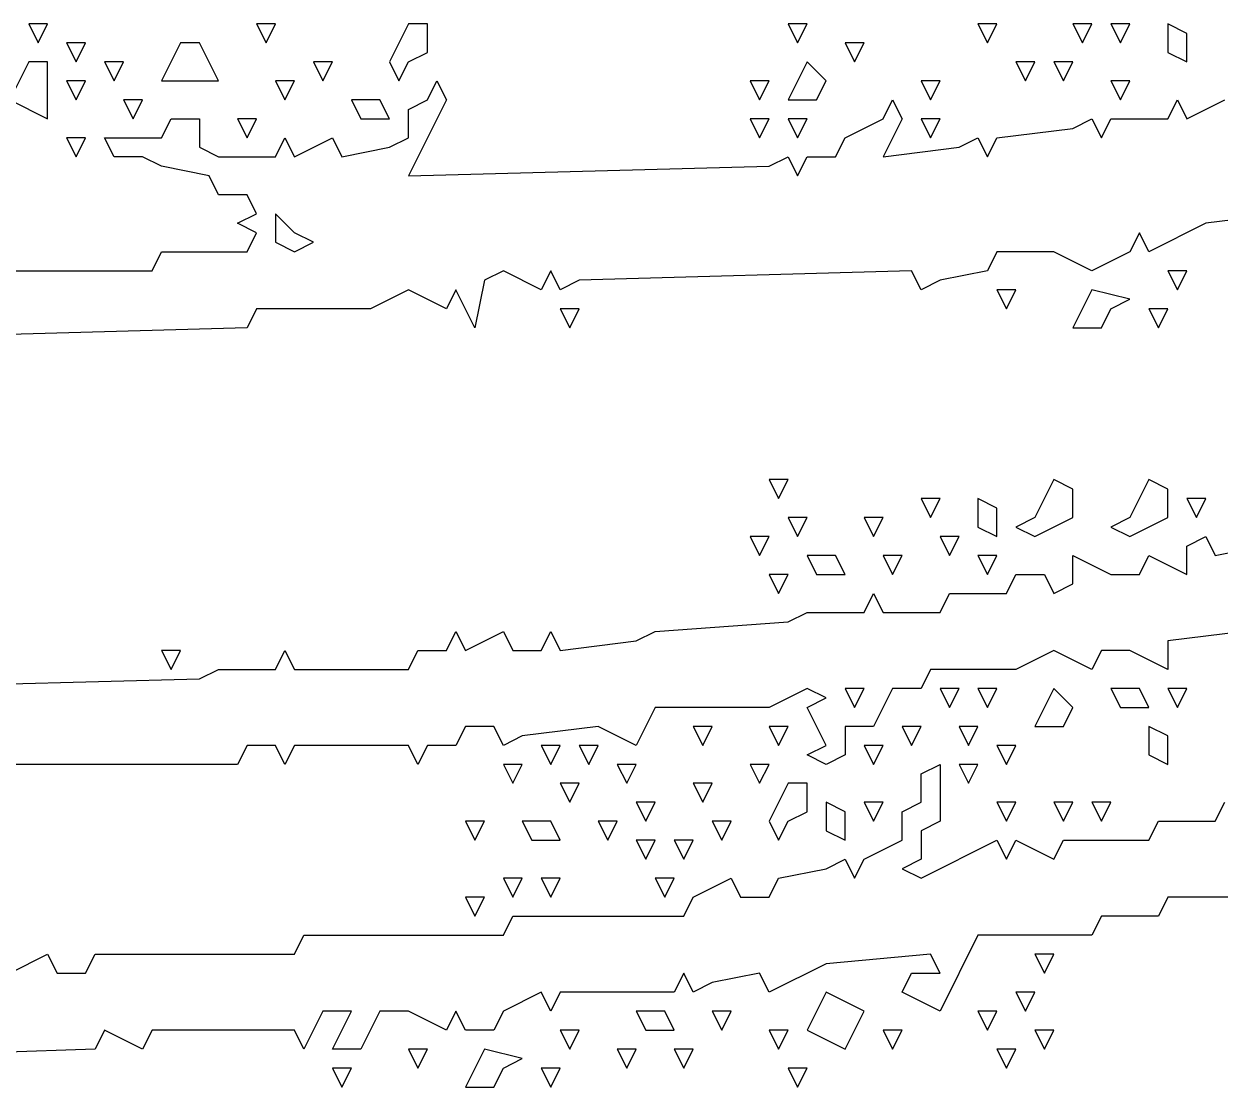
# Model space of a CAD drawing. Extents: x 2 to 124, y 0 to 170.
# Drawn here: x 62.5 to 72.64, y 56.67 to 65.68 of the extents above; entities that cross this region are included whole.
import ezdxf

# ---------------------------------------------------------------- set-up
doc = ezdxf.new("R2010")
doc.units = 0
doc.layers.add('Layer0', color=7, linetype='Continuous')

msp = doc.modelspace()

# ---------------------------------------------------------------- linework, layer by layer
at = {"layer": 'Layer0', "color": 5, "linetype": 'CONTINUOUS'}
for p, q in [((62.54261, 65.68182, 0.1), (62.62311, 65.52083, 0.1)), ((62.7036, 65.68182, 0.1), (62.54261, 65.68182, 0.1)), ((62.62311, 65.52083, 0.1), (62.7036, 65.68182, 0.1)), ((64.47443, 65.68182, 0.1), (64.55492, 65.52083, 0.1)), ((64.63542, 65.68182, 0.1), (64.47443, 65.68182, 0.1)), ((64.55492, 65.52083, 0.1), (64.63542, 65.68182, 0.1)), ((65.76231, 65.68182, 0.1), (65.60133, 65.35985, 0.1)), ((65.9233, 65.68182, 0.1), (65.76231, 65.68182, 0.1)), ((65.9233, 65.44034, 0.1), (65.9233, 65.68182, 0.1)), ((68.98201, 65.68182, 0.1), (69.0625, 65.52083, 0.1)), ((69.14299, 65.68182, 0.1), (68.98201, 65.68182, 0.1)), ((69.0625, 65.52083, 0.1), (69.14299, 65.68182, 0.1)), ((70.59186, 65.68182, 0.1), (70.67235, 65.52083, 0.1)), ((70.75284, 65.68182, 0.1), (70.59186, 65.68182, 0.1)), ((70.67235, 65.52083, 0.1), (70.75284, 65.68182, 0.1)), ((71.39678, 65.68182, 0.1), (71.47727, 65.52083, 0.1)), ((71.55777, 65.68182, 0.1), (71.39678, 65.68182, 0.1)), ((71.47727, 65.52083, 0.1), (71.55777, 65.68182, 0.1)), ((71.71875, 65.68182, 0.1), (71.79924, 65.52083, 0.1)), ((71.87973, 65.68182, 0.1), (71.71875, 65.68182, 0.1)), ((71.79924, 65.52083, 0.1), (71.87973, 65.68182, 0.1)), ((72.2017, 65.68182, 0.1), (72.2017, 65.44034, 0.1)), ((72.36269, 65.60133, 0.1), (72.2017, 65.68182, 0.1)), ((62.86458, 65.52083, 0.1), (62.94508, 65.35985, 0.1)), ((63.02557, 65.52083, 0.1), (62.86458, 65.52083, 0.1)), ((62.94508, 65.35985, 0.1), (63.02557, 65.52083, 0.1)), ((63.83049, 65.52083, 0.1), (63.66951, 65.19886, 0.1)), ((63.99148, 65.52083, 0.1), (63.83049, 65.52083, 0.1)), ((64.15246, 65.19886, 0.1), (63.99148, 65.52083, 0.1)), ((69.46496, 65.52083, 0.1), (69.54545, 65.35985, 0.1)), ((69.62595, 65.52083, 0.1), (69.46496, 65.52083, 0.1)), ((69.54545, 65.35985, 0.1), (69.62595, 65.52083, 0.1)), ((72.36269, 65.35985, 0.1), (72.36269, 65.60133, 0.1)), ((65.76231, 65.35985, 0.1), (65.9233, 65.44034, 0.1)), ((72.2017, 65.44034, 0.1), (72.36269, 65.35985, 0.1)), ((62.54261, 65.35985, 0.1), (62.38163, 65.03788, 0.1)), ((62.7036, 65.35985, 0.1), (62.54261, 65.35985, 0.1)), ((62.7036, 64.87689, 0.1), (62.7036, 65.35985, 0.1)), ((63.18655, 65.35985, 0.1), (63.26705, 65.19886, 0.1)), ((63.34754, 65.35985, 0.1), (63.18655, 65.35985, 0.1)), ((63.26705, 65.19886, 0.1), (63.34754, 65.35985, 0.1)), ((64.95739, 65.35985, 0.1), (65.03788, 65.19886, 0.1)), ((65.11837, 65.35985, 0.1), (64.95739, 65.35985, 0.1)), ((65.03788, 65.19886, 0.1), (65.11837, 65.35985, 0.1)), ((65.60133, 65.35985, 0.1), (65.68182, 65.19886, 0.1)), ((65.68182, 65.19886, 0.1), (65.76231, 65.35985, 0.1)), ((69.14299, 65.35985, 0.1), (68.98201, 65.03788, 0.1)), ((69.30398, 65.19886, 0.1), (69.14299, 65.35985, 0.1)), ((70.91383, 65.35985, 0.1), (70.99432, 65.19886, 0.1)), ((71.07481, 65.35985, 0.1), (70.91383, 65.35985, 0.1)), ((70.99432, 65.19886, 0.1), (71.07481, 65.35985, 0.1)), ((71.2358, 65.35985, 0.1), (71.31629, 65.19886, 0.1)), ((71.39678, 65.35985, 0.1), (71.2358, 65.35985, 0.1)), ((71.31629, 65.19886, 0.1), (71.39678, 65.35985, 0.1)), ((62.86458, 65.19886, 0.1), (62.94508, 65.03788, 0.1)), ((63.02557, 65.19886, 0.1), (62.86458, 65.19886, 0.1)), ((62.94508, 65.03788, 0.1), (63.02557, 65.19886, 0.1)), ((63.66951, 65.19886, 0.1), (64.15246, 65.19886, 0.1)), ((64.63542, 65.19886, 0.1), (64.71591, 65.03788, 0.1)), ((64.7964, 65.19886, 0.1), (64.63542, 65.19886, 0.1)), ((64.71591, 65.03788, 0.1), (64.7964, 65.19886, 0.1)), ((65.9233, 65.03788, 0.1), (66.00379, 65.19886, 0.1)), ((66.00379, 65.19886, 0.1), (66.08428, 65.03788, 0.1)), ((68.66004, 65.19886, 0.1), (68.74053, 65.03788, 0.1)), ((68.82102, 65.19886, 0.1), (68.66004, 65.19886, 0.1)), ((68.74053, 65.03788, 0.1), (68.82102, 65.19886, 0.1)), ((69.22348, 65.03788, 0.1), (69.30398, 65.19886, 0.1)), ((70.1089, 65.19886, 0.1), (70.18939, 65.03788, 0.1)), ((70.26989, 65.19886, 0.1), (70.1089, 65.19886, 0.1)), ((70.18939, 65.03788, 0.1), (70.26989, 65.19886, 0.1)), ((71.71875, 65.19886, 0.1), (71.79924, 65.03788, 0.1)), ((71.87973, 65.19886, 0.1), (71.71875, 65.19886, 0.1)), ((71.79924, 65.03788, 0.1), (71.87973, 65.19886, 0.1)), ((62.38163, 65.03788, 0.1), (62.7036, 64.87689, 0.1)), ((63.34754, 65.03788, 0.1), (63.42803, 64.87689, 0.1)), ((63.50852, 65.03788, 0.1), (63.34754, 65.03788, 0.1)), ((63.42803, 64.87689, 0.1), (63.50852, 65.03788, 0.1)), ((65.27936, 65.03788, 0.1), (65.35985, 64.87689, 0.1)), ((65.52083, 65.03788, 0.1), (65.27936, 65.03788, 0.1)), ((65.60133, 64.87689, 0.1), (65.52083, 65.03788, 0.1)), ((65.76231, 64.95739, 0.1), (65.9233, 65.03788, 0.1)), ((66.08428, 65.03788, 0.1), (65.76231, 64.39394, 0.1)), ((68.98201, 65.03788, 0.1), (69.22348, 65.03788, 0.1)), ((69.78693, 64.87689, 0.1), (69.86742, 65.03788, 0.1)), ((69.86742, 65.03788, 0.1), (69.94792, 64.87689, 0.1)), ((72.2017, 64.87689, 0.1), (72.2822, 65.03788, 0.1)), ((72.2822, 65.03788, 0.1), (72.36269, 64.87689, 0.1)), ((72.36269, 64.87689, 0.1), (72.68466, 65.03788, 0.1)), ((65.76231, 64.71591, 0.1), (65.76231, 64.95739, 0.1)), ((63.66951, 64.71591, 0.1), (63.75, 64.87689, 0.1)), ((63.75, 64.87689, 0.1), (63.99148, 64.87689, 0.1)), ((63.99148, 64.87689, 0.1), (63.99148, 64.63542, 0.1)), ((64.31345, 64.87689, 0.1), (64.39394, 64.71591, 0.1)), ((64.47443, 64.87689, 0.1), (64.31345, 64.87689, 0.1)), ((64.39394, 64.71591, 0.1), (64.47443, 64.87689, 0.1)), ((65.35985, 64.87689, 0.1), (65.60133, 64.87689, 0.1)), ((68.66004, 64.87689, 0.1), (68.74053, 64.71591, 0.1)), ((68.82102, 64.87689, 0.1), (68.66004, 64.87689, 0.1)), ((68.74053, 64.71591, 0.1), (68.82102, 64.87689, 0.1)), ((68.98201, 64.87689, 0.1), (69.0625, 64.71591, 0.1)), ((69.14299, 64.87689, 0.1), (68.98201, 64.87689, 0.1)), ((69.0625, 64.71591, 0.1), (69.14299, 64.87689, 0.1)), ((69.46496, 64.71591, 0.1), (69.78693, 64.87689, 0.1)), ((69.94792, 64.87689, 0.1), (69.78693, 64.55492, 0.1)), ((70.1089, 64.87689, 0.1), (70.18939, 64.71591, 0.1)), ((70.26989, 64.87689, 0.1), (70.1089, 64.87689, 0.1)), ((70.18939, 64.71591, 0.1), (70.26989, 64.87689, 0.1)), ((71.39678, 64.7964, 0.1), (71.55777, 64.87689, 0.1)), ((71.55777, 64.87689, 0.1), (71.63826, 64.71591, 0.1)), ((71.63826, 64.71591, 0.1), (71.71875, 64.87689, 0.1)), ((71.71875, 64.87689, 0.1), (72.2017, 64.87689, 0.1)), ((62.86458, 64.71591, 0.1), (62.94508, 64.55492, 0.1)), ((63.02557, 64.71591, 0.1), (62.86458, 64.71591, 0.1)), ((62.94508, 64.55492, 0.1), (63.02557, 64.71591, 0.1)), ((63.26705, 64.55492, 0.1), (63.18655, 64.71591, 0.1)), ((63.18655, 64.71591, 0.1), (63.66951, 64.71591, 0.1)), ((64.63542, 64.55492, 0.1), (64.71591, 64.71591, 0.1)), ((64.71591, 64.71591, 0.1), (64.7964, 64.55492, 0.1)), ((64.7964, 64.55492, 0.1), (65.11837, 64.71591, 0.1)), ((65.11837, 64.71591, 0.1), (65.19886, 64.55492, 0.1)), ((65.60133, 64.63542, 0.1), (65.76231, 64.71591, 0.1)), ((69.38447, 64.55492, 0.1), (69.46496, 64.71591, 0.1)), ((70.43087, 64.63542, 0.1), (70.59186, 64.71591, 0.1)), ((70.59186, 64.71591, 0.1), (70.67235, 64.55492, 0.1)), ((70.67235, 64.55492, 0.1), (70.75284, 64.71591, 0.1)), ((70.75284, 64.71591, 0.1), (71.39678, 64.7964, 0.1)), ((63.99148, 64.63542, 0.1), (64.15246, 64.55492, 0.1)), ((65.19886, 64.55492, 0.1), (65.60133, 64.63542, 0.1)), ((69.78693, 64.55492, 0.1), (70.43087, 64.63542, 0.1)), ((63.50852, 64.55492, 0.1), (63.26705, 64.55492, 0.1)), ((63.66951, 64.47443, 0.1), (63.50852, 64.55492, 0.1)), ((64.15246, 64.55492, 0.1), (64.63542, 64.55492, 0.1)), ((68.82102, 64.47443, 0.1), (68.98201, 64.55492, 0.1)), ((68.98201, 64.55492, 0.1), (69.0625, 64.39394, 0.1)), ((69.0625, 64.39394, 0.1), (69.14299, 64.55492, 0.1)), ((69.14299, 64.55492, 0.1), (69.38447, 64.55492, 0.1)), ((64.07197, 64.39394, 0.1), (63.66951, 64.47443, 0.1)), ((65.76231, 64.39394, 0.1), (68.82102, 64.47443, 0.1)), ((64.15246, 64.23295, 0.1), (64.07197, 64.39394, 0.1)), ((64.39394, 64.23295, 0.1), (64.15246, 64.23295, 0.1)), ((64.47443, 64.07197, 0.1), (64.39394, 64.23295, 0.1)), ((64.31345, 63.99148, 0.1), (64.47443, 64.07197, 0.1)), ((64.63542, 64.07197, 0.1), (64.63542, 63.83049, 0.1)), ((64.7964, 63.91098, 0.1), (64.63542, 64.07197, 0.1)), ((73.16761, 64.07197, 0.1), (72.52367, 63.99148, 0.1)), ((64.47443, 63.91098, 0.1), (64.31345, 63.99148, 0.1)), ((64.39394, 63.75, 0.1), (64.47443, 63.91098, 0.1)), ((64.95739, 63.83049, 0.1), (64.7964, 63.91098, 0.1)), ((71.96023, 63.91098, 0.1), (71.87973, 63.75, 0.1)), ((72.04072, 63.75, 0.1), (71.96023, 63.91098, 0.1)), ((72.52367, 63.99148, 0.1), (72.04072, 63.75, 0.1)), ((64.63542, 63.83049, 0.1), (64.7964, 63.75, 0.1)), ((64.7964, 63.75, 0.1), (64.95739, 63.83049, 0.1)), ((63.58902, 63.58902, 0.1), (63.66951, 63.75, 0.1)), ((63.66951, 63.75, 0.1), (64.39394, 63.75, 0.1)), ((70.75284, 63.75, 0.1), (70.67235, 63.58902, 0.1)), ((71.2358, 63.75, 0.1), (70.75284, 63.75, 0.1)), ((71.55777, 63.58902, 0.1), (71.2358, 63.75, 0.1)), ((71.87973, 63.75, 0.1), (71.55777, 63.58902, 0.1)), ((60.44981, 63.58902, 0.1), (63.58902, 63.58902, 0.1)), ((66.40625, 63.50852, 0.1), (66.32576, 63.10606, 0.1)), ((66.56723, 63.58902, 0.1), (66.40625, 63.50852, 0.1)), ((66.8892, 63.42803, 0.1), (66.56723, 63.58902, 0.1)), ((66.9697, 63.58902, 0.1), (66.8892, 63.42803, 0.1)), ((67.05019, 63.42803, 0.1), (66.9697, 63.58902, 0.1)), ((67.21117, 63.50852, 0.1), (67.05019, 63.42803, 0.1)), ((70.02841, 63.58902, 0.1), (67.21117, 63.50852, 0.1)), ((70.1089, 63.42803, 0.1), (70.02841, 63.58902, 0.1)), ((70.26989, 63.50852, 0.1), (70.1089, 63.42803, 0.1)), ((70.67235, 63.58902, 0.1), (70.26989, 63.50852, 0.1)), ((72.2017, 63.58902, 0.1), (72.2822, 63.42803, 0.1)), ((72.36269, 63.58902, 0.1), (72.2017, 63.58902, 0.1)), ((72.2822, 63.42803, 0.1), (72.36269, 63.58902, 0.1)), ((65.76231, 63.42803, 0.1), (65.44034, 63.26705, 0.1)), ((66.08428, 63.26705, 0.1), (65.76231, 63.42803, 0.1)), ((66.16477, 63.42803, 0.1), (66.08428, 63.26705, 0.1)), ((66.32576, 63.10606, 0.1), (66.16477, 63.42803, 0.1)), ((70.75284, 63.42803, 0.1), (70.83333, 63.26705, 0.1)), ((70.91383, 63.42803, 0.1), (70.75284, 63.42803, 0.1)), ((70.83333, 63.26705, 0.1), (70.91383, 63.42803, 0.1)), ((71.55777, 63.42803, 0.1), (71.39678, 63.10606, 0.1)), ((71.87973, 63.34754, 0.1), (71.55777, 63.42803, 0.1)), ((71.71875, 63.26705, 0.1), (71.87973, 63.34754, 0.1)), ((64.47443, 63.26705, 0.1), (64.39394, 63.10606, 0.1)), ((65.44034, 63.26705, 0.1), (64.47443, 63.26705, 0.1)), ((67.05019, 63.26705, 0.1), (67.13068, 63.10606, 0.1)), ((67.21117, 63.26705, 0.1), (67.05019, 63.26705, 0.1)), ((67.13068, 63.10606, 0.1), (67.21117, 63.26705, 0.1)), ((71.63826, 63.10606, 0.1), (71.71875, 63.26705, 0.1)), ((72.04072, 63.26705, 0.1), (72.12121, 63.10606, 0.1)), ((72.2017, 63.26705, 0.1), (72.04072, 63.26705, 0.1)), ((72.12121, 63.10606, 0.1), (72.2017, 63.26705, 0.1)), ((64.39394, 63.10606, 0.1), (61.5767, 63.02557, 0.1)), ((71.39678, 63.10606, 0.1), (71.63826, 63.10606, 0.1)), ((68.82102, 61.81818, 0.1), (68.90152, 61.6572, 0.1)), ((68.98201, 61.81818, 0.1), (68.82102, 61.81818, 0.1)), ((68.90152, 61.6572, 0.1), (68.98201, 61.81818, 0.1)), ((71.2358, 61.81818, 0.1), (71.07481, 61.49621, 0.1)), ((71.39678, 61.73769, 0.1), (71.2358, 61.81818, 0.1)), ((72.04072, 61.81818, 0.1), (71.87973, 61.49621, 0.1)), ((72.2017, 61.73769, 0.1), (72.04072, 61.81818, 0.1)), ((71.39678, 61.49621, 0.1), (71.39678, 61.73769, 0.1)), ((72.2017, 61.49621, 0.1), (72.2017, 61.73769, 0.1)), ((70.1089, 61.6572, 0.1), (70.18939, 61.49621, 0.1)), ((70.26989, 61.6572, 0.1), (70.1089, 61.6572, 0.1)), ((70.18939, 61.49621, 0.1), (70.26989, 61.6572, 0.1)), ((70.59186, 61.6572, 0.1), (70.59186, 61.41572, 0.1)), ((70.75284, 61.5767, 0.1), (70.59186, 61.6572, 0.1)), ((70.75284, 61.33523, 0.1), (70.75284, 61.5767, 0.1)), ((72.36269, 61.6572, 0.1), (72.44318, 61.49621, 0.1)), ((72.52367, 61.6572, 0.1), (72.36269, 61.6572, 0.1)), ((72.44318, 61.49621, 0.1), (72.52367, 61.6572, 0.1)), ((68.98201, 61.49621, 0.1), (69.0625, 61.33523, 0.1)), ((69.14299, 61.49621, 0.1), (68.98201, 61.49621, 0.1)), ((69.0625, 61.33523, 0.1), (69.14299, 61.49621, 0.1)), ((69.62595, 61.49621, 0.1), (69.70644, 61.33523, 0.1)), ((69.78693, 61.49621, 0.1), (69.62595, 61.49621, 0.1)), ((69.70644, 61.33523, 0.1), (69.78693, 61.49621, 0.1)), ((71.07481, 61.49621, 0.1), (70.91383, 61.41572, 0.1)), ((71.07481, 61.33523, 0.1), (71.39678, 61.49621, 0.1)), ((71.87973, 61.49621, 0.1), (71.71875, 61.41572, 0.1)), ((71.87973, 61.33523, 0.1), (72.2017, 61.49621, 0.1)), ((70.59186, 61.41572, 0.1), (70.75284, 61.33523, 0.1)), ((70.91383, 61.41572, 0.1), (71.07481, 61.33523, 0.1)), ((71.71875, 61.41572, 0.1), (71.87973, 61.33523, 0.1)), ((68.66004, 61.33523, 0.1), (68.74053, 61.17424, 0.1)), ((68.82102, 61.33523, 0.1), (68.66004, 61.33523, 0.1)), ((68.74053, 61.17424, 0.1), (68.82102, 61.33523, 0.1)), ((70.26989, 61.33523, 0.1), (70.35038, 61.17424, 0.1)), ((70.43087, 61.33523, 0.1), (70.26989, 61.33523, 0.1)), ((70.35038, 61.17424, 0.1), (70.43087, 61.33523, 0.1)), ((72.36269, 61.25473, 0.1), (72.52367, 61.33523, 0.1)), ((72.52367, 61.33523, 0.1), (72.60417, 61.17424, 0.1)), ((69.14299, 61.17424, 0.1), (69.22348, 61.01326, 0.1)), ((69.38447, 61.17424, 0.1), (69.14299, 61.17424, 0.1)), ((69.46496, 61.01326, 0.1), (69.38447, 61.17424, 0.1)), ((69.78693, 61.17424, 0.1), (69.86742, 61.01326, 0.1)), ((69.94792, 61.17424, 0.1), (69.78693, 61.17424, 0.1)), ((69.86742, 61.01326, 0.1), (69.94792, 61.17424, 0.1)), ((70.59186, 61.17424, 0.1), (70.67235, 61.01326, 0.1)), ((70.75284, 61.17424, 0.1), (70.59186, 61.17424, 0.1)), ((70.67235, 61.01326, 0.1), (70.75284, 61.17424, 0.1)), ((71.39678, 60.93277, 0.1), (71.39678, 61.17424, 0.1)), ((71.39678, 61.17424, 0.1), (71.71875, 61.01326, 0.1)), ((71.96023, 61.01326, 0.1), (72.04072, 61.17424, 0.1)), ((72.04072, 61.17424, 0.1), (72.36269, 61.01326, 0.1)), ((72.36269, 61.01326, 0.1), (72.36269, 61.25473, 0.1)), ((72.60417, 61.17424, 0.1), (73.00663, 61.25473, 0.1)), ((68.82102, 61.01326, 0.1), (68.90152, 60.85227, 0.1)), ((68.98201, 61.01326, 0.1), (68.82102, 61.01326, 0.1)), ((68.90152, 60.85227, 0.1), (68.98201, 61.01326, 0.1)), ((69.22348, 61.01326, 0.1), (69.46496, 61.01326, 0.1)), ((70.83333, 60.85227, 0.1), (70.91383, 61.01326, 0.1)), ((70.91383, 61.01326, 0.1), (71.1553, 61.01326, 0.1)), ((71.1553, 61.01326, 0.1), (71.2358, 60.85227, 0.1)), ((71.71875, 61.01326, 0.1), (71.96023, 61.01326, 0.1)), ((71.2358, 60.85227, 0.1), (71.39678, 60.93277, 0.1)), ((69.62595, 60.69129, 0.1), (69.70644, 60.85227, 0.1)), ((69.70644, 60.85227, 0.1), (69.78693, 60.69129, 0.1)), ((70.26989, 60.69129, 0.1), (70.35038, 60.85227, 0.1)), ((70.35038, 60.85227, 0.1), (70.83333, 60.85227, 0.1)), ((68.98201, 60.6108, 0.1), (69.14299, 60.69129, 0.1)), ((69.14299, 60.69129, 0.1), (69.62595, 60.69129, 0.1)), ((69.78693, 60.69129, 0.1), (70.26989, 60.69129, 0.1)), ((67.85511, 60.5303, 0.1), (68.98201, 60.6108, 0.1)), ((66.08428, 60.36932, 0.1), (66.16477, 60.5303, 0.1)), ((66.16477, 60.5303, 0.1), (66.24527, 60.36932, 0.1)), ((66.24527, 60.36932, 0.1), (66.56723, 60.5303, 0.1)), ((66.56723, 60.5303, 0.1), (66.64773, 60.36932, 0.1)), ((66.8892, 60.36932, 0.1), (66.9697, 60.5303, 0.1)), ((66.9697, 60.5303, 0.1), (67.05019, 60.36932, 0.1)), ((67.05019, 60.36932, 0.1), (67.69413, 60.44981, 0.1)), ((67.69413, 60.44981, 0.1), (67.85511, 60.5303, 0.1)), ((72.84564, 60.5303, 0.1), (72.2017, 60.44981, 0.1)), ((72.2017, 60.44981, 0.1), (72.2017, 60.20833, 0.1)), ((63.66951, 60.36932, 0.1), (63.75, 60.20833, 0.1)), ((63.83049, 60.36932, 0.1), (63.66951, 60.36932, 0.1)), ((63.75, 60.20833, 0.1), (63.83049, 60.36932, 0.1)), ((64.63542, 60.20833, 0.1), (64.71591, 60.36932, 0.1)), ((64.71591, 60.36932, 0.1), (64.7964, 60.20833, 0.1)), ((65.76231, 60.20833, 0.1), (65.8428, 60.36932, 0.1)), ((65.8428, 60.36932, 0.1), (66.08428, 60.36932, 0.1)), ((66.64773, 60.36932, 0.1), (66.8892, 60.36932, 0.1)), ((71.2358, 60.36932, 0.1), (70.91383, 60.20833, 0.1)), ((71.55777, 60.20833, 0.1), (71.2358, 60.36932, 0.1)), ((71.63826, 60.36932, 0.1), (71.55777, 60.20833, 0.1)), ((71.87973, 60.36932, 0.1), (71.63826, 60.36932, 0.1)), ((72.2017, 60.20833, 0.1), (71.87973, 60.36932, 0.1)), ((63.99148, 60.12784, 0.1), (64.15246, 60.20833, 0.1)), ((64.15246, 60.20833, 0.1), (64.63542, 60.20833, 0.1)), ((64.7964, 60.20833, 0.1), (65.76231, 60.20833, 0.1)), ((70.18939, 60.20833, 0.1), (70.1089, 60.04735, 0.1)), ((70.91383, 60.20833, 0.1), (70.18939, 60.20833, 0.1)), ((60.93277, 60.04735, 0.1), (63.99148, 60.12784, 0.1)), ((69.14299, 60.04735, 0.1), (68.82102, 59.88636, 0.1)), ((69.30398, 59.96686, 0.1), (69.14299, 60.04735, 0.1)), ((69.46496, 60.04735, 0.1), (69.54545, 59.88636, 0.1)), ((69.62595, 60.04735, 0.1), (69.46496, 60.04735, 0.1)), ((69.54545, 59.88636, 0.1), (69.62595, 60.04735, 0.1)), ((69.86742, 60.04735, 0.1), (69.70644, 59.72538, 0.1)), ((70.1089, 60.04735, 0.1), (69.86742, 60.04735, 0.1)), ((70.26989, 60.04735, 0.1), (70.35038, 59.88636, 0.1)), ((70.43087, 60.04735, 0.1), (70.26989, 60.04735, 0.1)), ((70.35038, 59.88636, 0.1), (70.43087, 60.04735, 0.1)), ((70.59186, 60.04735, 0.1), (70.67235, 59.88636, 0.1)), ((70.75284, 60.04735, 0.1), (70.59186, 60.04735, 0.1)), ((70.67235, 59.88636, 0.1), (70.75284, 60.04735, 0.1)), ((71.2358, 60.04735, 0.1), (71.07481, 59.72538, 0.1)), ((71.39678, 59.88636, 0.1), (71.2358, 60.04735, 0.1)), ((71.71875, 60.04735, 0.1), (71.79924, 59.88636, 0.1)), ((71.96023, 60.04735, 0.1), (71.71875, 60.04735, 0.1)), ((72.04072, 59.88636, 0.1), (71.96023, 60.04735, 0.1)), ((72.2017, 60.04735, 0.1), (72.2822, 59.88636, 0.1)), ((72.36269, 60.04735, 0.1), (72.2017, 60.04735, 0.1)), ((72.2822, 59.88636, 0.1), (72.36269, 60.04735, 0.1)), ((69.14299, 59.88636, 0.1), (69.30398, 59.96686, 0.1)), ((67.85511, 59.88636, 0.1), (67.69413, 59.56439, 0.1)), ((68.82102, 59.88636, 0.1), (67.85511, 59.88636, 0.1)), ((69.30398, 59.56439, 0.1), (69.14299, 59.88636, 0.1)), ((71.31629, 59.72538, 0.1), (71.39678, 59.88636, 0.1)), ((71.79924, 59.88636, 0.1), (72.04072, 59.88636, 0.1)), ((66.24527, 59.72538, 0.1), (66.16477, 59.56439, 0.1)), ((66.48674, 59.72538, 0.1), (66.24527, 59.72538, 0.1)), ((66.56723, 59.56439, 0.1), (66.48674, 59.72538, 0.1)), ((66.72822, 59.64489, 0.1), (66.56723, 59.56439, 0.1)), ((67.37216, 59.72538, 0.1), (66.72822, 59.64489, 0.1)), ((67.69413, 59.56439, 0.1), (67.37216, 59.72538, 0.1)), ((68.17708, 59.72538, 0.1), (68.25758, 59.56439, 0.1)), ((68.33807, 59.72538, 0.1), (68.17708, 59.72538, 0.1)), ((68.25758, 59.56439, 0.1), (68.33807, 59.72538, 0.1)), ((68.82102, 59.72538, 0.1), (68.90152, 59.56439, 0.1)), ((68.98201, 59.72538, 0.1), (68.82102, 59.72538, 0.1)), ((68.90152, 59.56439, 0.1), (68.98201, 59.72538, 0.1)), ((69.70644, 59.72538, 0.1), (69.46496, 59.72538, 0.1)), ((69.46496, 59.72538, 0.1), (69.46496, 59.4839, 0.1)), ((69.94792, 59.72538, 0.1), (70.02841, 59.56439, 0.1)), ((70.1089, 59.72538, 0.1), (69.94792, 59.72538, 0.1)), ((70.02841, 59.56439, 0.1), (70.1089, 59.72538, 0.1)), ((70.43087, 59.72538, 0.1), (70.51136, 59.56439, 0.1)), ((70.59186, 59.72538, 0.1), (70.43087, 59.72538, 0.1)), ((70.51136, 59.56439, 0.1), (70.59186, 59.72538, 0.1)), ((71.07481, 59.72538, 0.1), (71.31629, 59.72538, 0.1)), ((72.04072, 59.72538, 0.1), (72.04072, 59.4839, 0.1)), ((72.2017, 59.64489, 0.1), (72.04072, 59.72538, 0.1)), ((72.2017, 59.40341, 0.1), (72.2017, 59.64489, 0.1)), ((64.39394, 59.56439, 0.1), (64.31345, 59.40341, 0.1)), ((64.63542, 59.56439, 0.1), (64.39394, 59.56439, 0.1)), ((64.71591, 59.40341, 0.1), (64.63542, 59.56439, 0.1)), ((64.7964, 59.56439, 0.1), (64.71591, 59.40341, 0.1)), ((65.76231, 59.56439, 0.1), (64.7964, 59.56439, 0.1)), ((65.8428, 59.40341, 0.1), (65.76231, 59.56439, 0.1)), ((65.9233, 59.56439, 0.1), (65.8428, 59.40341, 0.1)), ((66.16477, 59.56439, 0.1), (65.9233, 59.56439, 0.1)), ((66.8892, 59.56439, 0.1), (66.9697, 59.40341, 0.1)), ((67.05019, 59.56439, 0.1), (66.8892, 59.56439, 0.1)), ((66.9697, 59.40341, 0.1), (67.05019, 59.56439, 0.1)), ((67.21117, 59.56439, 0.1), (67.29167, 59.40341, 0.1)), ((67.37216, 59.56439, 0.1), (67.21117, 59.56439, 0.1)), ((67.29167, 59.40341, 0.1), (67.37216, 59.56439, 0.1)), ((69.14299, 59.4839, 0.1), (69.30398, 59.56439, 0.1)), ((69.62595, 59.56439, 0.1), (69.70644, 59.40341, 0.1)), ((69.78693, 59.56439, 0.1), (69.62595, 59.56439, 0.1)), ((69.70644, 59.40341, 0.1), (69.78693, 59.56439, 0.1)), ((70.75284, 59.56439, 0.1), (70.83333, 59.40341, 0.1)), ((70.91383, 59.56439, 0.1), (70.75284, 59.56439, 0.1)), ((70.83333, 59.40341, 0.1), (70.91383, 59.56439, 0.1)), ((69.30398, 59.40341, 0.1), (69.14299, 59.4839, 0.1)), ((69.46496, 59.4839, 0.1), (69.30398, 59.40341, 0.1)), ((72.04072, 59.4839, 0.1), (72.2017, 59.40341, 0.1)), ((64.31345, 59.40341, 0.1), (61.41572, 59.40341, 0.1)), ((66.56723, 59.40341, 0.1), (66.64773, 59.24242, 0.1)), ((66.72822, 59.40341, 0.1), (66.56723, 59.40341, 0.1)), ((66.64773, 59.24242, 0.1), (66.72822, 59.40341, 0.1)), ((67.53314, 59.40341, 0.1), (67.61364, 59.24242, 0.1)), ((67.69413, 59.40341, 0.1), (67.53314, 59.40341, 0.1)), ((67.61364, 59.24242, 0.1), (67.69413, 59.40341, 0.1)), ((68.66004, 59.40341, 0.1), (68.74053, 59.24242, 0.1)), ((68.82102, 59.40341, 0.1), (68.66004, 59.40341, 0.1)), ((68.74053, 59.24242, 0.1), (68.82102, 59.40341, 0.1)), ((70.1089, 59.32292, 0.1), (70.26989, 59.40341, 0.1)), ((70.26989, 59.40341, 0.1), (70.26989, 58.92045, 0.1)), ((70.43087, 59.40341, 0.1), (70.51136, 59.24242, 0.1)), ((70.59186, 59.40341, 0.1), (70.43087, 59.40341, 0.1)), ((70.51136, 59.24242, 0.1), (70.59186, 59.40341, 0.1)), ((67.05019, 59.24242, 0.1), (67.13068, 59.08144, 0.1)), ((67.21117, 59.24242, 0.1), (67.05019, 59.24242, 0.1)), ((67.13068, 59.08144, 0.1), (67.21117, 59.24242, 0.1)), ((68.17708, 59.24242, 0.1), (68.25758, 59.08144, 0.1)), ((68.33807, 59.24242, 0.1), (68.17708, 59.24242, 0.1)), ((68.25758, 59.08144, 0.1), (68.33807, 59.24242, 0.1)), ((68.98201, 59.24242, 0.1), (68.82102, 58.92045, 0.1)), ((69.14299, 59.24242, 0.1), (68.98201, 59.24242, 0.1)), ((69.14299, 59.00095, 0.1), (69.14299, 59.24242, 0.1)), ((70.1089, 59.08144, 0.1), (70.1089, 59.32292, 0.1)), ((67.69413, 59.08144, 0.1), (67.77462, 58.92045, 0.1)), ((67.85511, 59.08144, 0.1), (67.69413, 59.08144, 0.1)), ((67.77462, 58.92045, 0.1), (67.85511, 59.08144, 0.1)), ((69.30398, 59.08144, 0.1), (69.30398, 58.83996, 0.1)), ((69.46496, 59.00095, 0.1), (69.30398, 59.08144, 0.1)), ((69.62595, 59.08144, 0.1), (69.70644, 58.92045, 0.1)), ((69.78693, 59.08144, 0.1), (69.62595, 59.08144, 0.1)), ((69.70644, 58.92045, 0.1), (69.78693, 59.08144, 0.1)), ((69.94792, 59.00095, 0.1), (70.1089, 59.08144, 0.1)), ((70.75284, 59.08144, 0.1), (70.83333, 58.92045, 0.1)), ((70.91383, 59.08144, 0.1), (70.75284, 59.08144, 0.1)), ((70.83333, 58.92045, 0.1), (70.91383, 59.08144, 0.1)), ((71.2358, 59.08144, 0.1), (71.31629, 58.92045, 0.1)), ((71.39678, 59.08144, 0.1), (71.2358, 59.08144, 0.1)), ((71.31629, 58.92045, 0.1), (71.39678, 59.08144, 0.1)), ((71.55777, 59.08144, 0.1), (71.63826, 58.92045, 0.1)), ((71.71875, 59.08144, 0.1), (71.55777, 59.08144, 0.1)), ((71.63826, 58.92045, 0.1), (71.71875, 59.08144, 0.1)), ((72.60417, 58.92045, 0.1), (72.68466, 59.08144, 0.1)), ((68.98201, 58.92045, 0.1), (69.14299, 59.00095, 0.1)), ((69.46496, 58.75947, 0.1), (69.46496, 59.00095, 0.1)), ((69.94792, 58.75947, 0.1), (69.94792, 59.00095, 0.1)), ((66.24527, 58.92045, 0.1), (66.32576, 58.75947, 0.1)), ((66.40625, 58.92045, 0.1), (66.24527, 58.92045, 0.1)), ((66.32576, 58.75947, 0.1), (66.40625, 58.92045, 0.1)), ((66.72822, 58.92045, 0.1), (66.80871, 58.75947, 0.1)), ((66.9697, 58.92045, 0.1), (66.72822, 58.92045, 0.1)), ((67.05019, 58.75947, 0.1), (66.9697, 58.92045, 0.1)), ((67.37216, 58.92045, 0.1), (67.45265, 58.75947, 0.1)), ((67.53314, 58.92045, 0.1), (67.37216, 58.92045, 0.1)), ((67.45265, 58.75947, 0.1), (67.53314, 58.92045, 0.1)), ((68.33807, 58.92045, 0.1), (68.41856, 58.75947, 0.1)), ((68.49905, 58.92045, 0.1), (68.33807, 58.92045, 0.1)), ((68.41856, 58.75947, 0.1), (68.49905, 58.92045, 0.1)), ((68.82102, 58.92045, 0.1), (68.90152, 58.75947, 0.1)), ((68.90152, 58.75947, 0.1), (68.98201, 58.92045, 0.1)), ((69.30398, 58.83996, 0.1), (69.46496, 58.75947, 0.1)), ((70.26989, 58.92045, 0.1), (70.1089, 58.83996, 0.1)), ((70.1089, 58.83996, 0.1), (70.1089, 58.59848, 0.1)), ((72.04072, 58.75947, 0.1), (72.12121, 58.92045, 0.1)), ((72.12121, 58.92045, 0.1), (72.60417, 58.92045, 0.1)), ((66.80871, 58.75947, 0.1), (67.05019, 58.75947, 0.1)), ((67.69413, 58.75947, 0.1), (67.77462, 58.59848, 0.1)), ((67.85511, 58.75947, 0.1), (67.69413, 58.75947, 0.1)), ((67.77462, 58.59848, 0.1), (67.85511, 58.75947, 0.1)), ((68.0161, 58.75947, 0.1), (68.09659, 58.59848, 0.1)), ((68.17708, 58.75947, 0.1), (68.0161, 58.75947, 0.1)), ((68.09659, 58.59848, 0.1), (68.17708, 58.75947, 0.1)), ((69.62595, 58.59848, 0.1), (69.94792, 58.75947, 0.1)), ((70.1089, 58.4375, 0.1), (70.75284, 58.75947, 0.1)), ((70.75284, 58.75947, 0.1), (70.83333, 58.59848, 0.1)), ((70.83333, 58.59848, 0.1), (70.91383, 58.75947, 0.1)), ((70.91383, 58.75947, 0.1), (71.2358, 58.59848, 0.1)), ((71.2358, 58.59848, 0.1), (71.31629, 58.75947, 0.1)), ((71.31629, 58.75947, 0.1), (72.04072, 58.75947, 0.1)), ((69.30398, 58.51799, 0.1), (69.46496, 58.59848, 0.1)), ((69.46496, 58.59848, 0.1), (69.54545, 58.4375, 0.1)), ((69.54545, 58.4375, 0.1), (69.62595, 58.59848, 0.1)), ((70.1089, 58.59848, 0.1), (69.94792, 58.51799, 0.1)), ((66.56723, 58.4375, 0.1), (66.64773, 58.27652, 0.1)), ((66.72822, 58.4375, 0.1), (66.56723, 58.4375, 0.1)), ((66.64773, 58.27652, 0.1), (66.72822, 58.4375, 0.1)), ((66.8892, 58.4375, 0.1), (66.9697, 58.27652, 0.1)), ((67.05019, 58.4375, 0.1), (66.8892, 58.4375, 0.1)), ((66.9697, 58.27652, 0.1), (67.05019, 58.4375, 0.1)), ((67.85511, 58.4375, 0.1), (67.93561, 58.27652, 0.1)), ((68.0161, 58.4375, 0.1), (67.85511, 58.4375, 0.1)), ((67.93561, 58.27652, 0.1), (68.0161, 58.4375, 0.1)), ((68.17708, 58.27652, 0.1), (68.49905, 58.4375, 0.1)), ((68.49905, 58.4375, 0.1), (68.57955, 58.27652, 0.1)), ((68.82102, 58.27652, 0.1), (68.90152, 58.4375, 0.1)), ((68.90152, 58.4375, 0.1), (69.30398, 58.51799, 0.1)), ((69.94792, 58.51799, 0.1), (70.1089, 58.4375, 0.1)), ((66.24527, 58.27652, 0.1), (66.32576, 58.11553, 0.1)), ((66.40625, 58.27652, 0.1), (66.24527, 58.27652, 0.1)), ((66.32576, 58.11553, 0.1), (66.40625, 58.27652, 0.1)), ((68.09659, 58.11553, 0.1), (68.17708, 58.27652, 0.1)), ((68.57955, 58.27652, 0.1), (68.82102, 58.27652, 0.1)), ((72.2017, 58.27652, 0.1), (72.12121, 58.11553, 0.1)), ((72.92614, 58.27652, 0.1), (72.2017, 58.27652, 0.1)), ((66.56723, 57.95455, 0.1), (66.64773, 58.11553, 0.1)), ((66.64773, 58.11553, 0.1), (68.09659, 58.11553, 0.1)), ((71.63826, 58.11553, 0.1), (71.55777, 57.95455, 0.1)), ((72.12121, 58.11553, 0.1), (71.63826, 58.11553, 0.1)), ((64.7964, 57.79356, 0.1), (64.87689, 57.95455, 0.1)), ((64.87689, 57.95455, 0.1), (66.56723, 57.95455, 0.1)), ((70.59186, 57.95455, 0.1), (70.26989, 57.31061, 0.1)), ((71.55777, 57.95455, 0.1), (70.59186, 57.95455, 0.1)), ((62.38163, 57.63258, 0.1), (62.7036, 57.79356, 0.1)), ((62.7036, 57.79356, 0.1), (62.78409, 57.63258, 0.1)), ((63.02557, 57.63258, 0.1), (63.10606, 57.79356, 0.1)), ((63.10606, 57.79356, 0.1), (64.7964, 57.79356, 0.1)), ((69.30398, 57.71307, 0.1), (68.82102, 57.47159, 0.1)), ((70.18939, 57.79356, 0.1), (69.30398, 57.71307, 0.1)), ((70.26989, 57.63258, 0.1), (70.18939, 57.79356, 0.1)), ((71.07481, 57.79356, 0.1), (71.1553, 57.63258, 0.1)), ((71.2358, 57.79356, 0.1), (71.07481, 57.79356, 0.1)), ((71.1553, 57.63258, 0.1), (71.2358, 57.79356, 0.1)), ((62.78409, 57.63258, 0.1), (63.02557, 57.63258, 0.1)), ((68.09659, 57.63258, 0.1), (68.0161, 57.47159, 0.1)), ((68.17708, 57.47159, 0.1), (68.09659, 57.63258, 0.1)), ((68.74053, 57.63258, 0.1), (68.33807, 57.55208, 0.1)), ((68.82102, 57.47159, 0.1), (68.74053, 57.63258, 0.1)), ((69.94792, 57.47159, 0.1), (70.02841, 57.63258, 0.1)), ((70.02841, 57.63258, 0.1), (70.26989, 57.63258, 0.1)), ((68.33807, 57.55208, 0.1), (68.17708, 57.47159, 0.1)), ((66.8892, 57.47159, 0.1), (66.56723, 57.31061, 0.1)), ((66.9697, 57.31061, 0.1), (66.8892, 57.47159, 0.1)), ((67.05019, 57.47159, 0.1), (66.9697, 57.31061, 0.1)), ((68.0161, 57.47159, 0.1), (67.05019, 57.47159, 0.1)), ((69.30398, 57.47159, 0.1), (69.14299, 57.14962, 0.1)), ((69.62595, 57.31061, 0.1), (69.30398, 57.47159, 0.1)), ((70.26989, 57.31061, 0.1), (69.94792, 57.47159, 0.1)), ((70.91383, 57.47159, 0.1), (70.99432, 57.31061, 0.1)), ((71.07481, 57.47159, 0.1), (70.91383, 57.47159, 0.1)), ((70.99432, 57.31061, 0.1), (71.07481, 57.47159, 0.1)), ((65.03788, 57.31061, 0.1), (64.87689, 56.98864, 0.1)), ((65.27936, 57.31061, 0.1), (65.03788, 57.31061, 0.1)), ((65.11837, 56.98864, 0.1), (65.27936, 57.31061, 0.1)), ((65.52083, 57.31061, 0.1), (65.35985, 56.98864, 0.1)), ((65.76231, 57.31061, 0.1), (65.52083, 57.31061, 0.1)), ((66.08428, 57.14962, 0.1), (65.76231, 57.31061, 0.1)), ((66.16477, 57.31061, 0.1), (66.08428, 57.14962, 0.1)), ((66.24527, 57.14962, 0.1), (66.16477, 57.31061, 0.1)), ((66.56723, 57.31061, 0.1), (66.48674, 57.14962, 0.1)), ((67.69413, 57.31061, 0.1), (67.77462, 57.14962, 0.1)), ((67.93561, 57.31061, 0.1), (67.69413, 57.31061, 0.1)), ((68.0161, 57.14962, 0.1), (67.93561, 57.31061, 0.1)), ((68.33807, 57.31061, 0.1), (68.41856, 57.14962, 0.1)), ((68.49905, 57.31061, 0.1), (68.33807, 57.31061, 0.1)), ((68.41856, 57.14962, 0.1), (68.49905, 57.31061, 0.1)), ((69.46496, 56.98864, 0.1), (69.62595, 57.31061, 0.1)), ((70.59186, 57.31061, 0.1), (70.67235, 57.14962, 0.1)), ((70.75284, 57.31061, 0.1), (70.59186, 57.31061, 0.1)), ((70.67235, 57.14962, 0.1), (70.75284, 57.31061, 0.1)), ((63.18655, 57.14962, 0.1), (63.10606, 56.98864, 0.1)), ((63.50852, 56.98864, 0.1), (63.18655, 57.14962, 0.1)), ((63.58902, 57.14962, 0.1), (63.50852, 56.98864, 0.1)), ((64.7964, 57.14962, 0.1), (63.58902, 57.14962, 0.1)), ((64.87689, 56.98864, 0.1), (64.7964, 57.14962, 0.1)), ((66.48674, 57.14962, 0.1), (66.24527, 57.14962, 0.1)), ((67.05019, 57.14962, 0.1), (67.13068, 56.98864, 0.1)), ((67.21117, 57.14962, 0.1), (67.05019, 57.14962, 0.1)), ((67.13068, 56.98864, 0.1), (67.21117, 57.14962, 0.1)), ((67.77462, 57.14962, 0.1), (68.0161, 57.14962, 0.1)), ((68.82102, 57.14962, 0.1), (68.90152, 56.98864, 0.1)), ((68.98201, 57.14962, 0.1), (68.82102, 57.14962, 0.1)), ((68.90152, 56.98864, 0.1), (68.98201, 57.14962, 0.1)), ((69.14299, 57.14962, 0.1), (69.46496, 56.98864, 0.1)), ((69.78693, 57.14962, 0.1), (69.86742, 56.98864, 0.1)), ((69.94792, 57.14962, 0.1), (69.78693, 57.14962, 0.1)), ((69.86742, 56.98864, 0.1), (69.94792, 57.14962, 0.1)), ((71.07481, 57.14962, 0.1), (71.1553, 56.98864, 0.1)), ((71.2358, 57.14962, 0.1), (71.07481, 57.14962, 0.1)), ((71.1553, 56.98864, 0.1), (71.2358, 57.14962, 0.1)), ((63.10606, 56.98864, 0.1), (60.77178, 56.90814, 0.1)), ((65.35985, 56.98864, 0.1), (65.11837, 56.98864, 0.1)), ((65.76231, 56.98864, 0.1), (65.8428, 56.82765, 0.1)), ((65.9233, 56.98864, 0.1), (65.76231, 56.98864, 0.1)), ((65.8428, 56.82765, 0.1), (65.9233, 56.98864, 0.1)), ((66.40625, 56.98864, 0.1), (66.24527, 56.66667, 0.1)), ((66.72822, 56.90814, 0.1), (66.40625, 56.98864, 0.1)), ((66.56723, 56.82765, 0.1), (66.72822, 56.90814, 0.1)), ((67.53314, 56.98864, 0.1), (67.61364, 56.82765, 0.1)), ((67.69413, 56.98864, 0.1), (67.53314, 56.98864, 0.1)), ((67.61364, 56.82765, 0.1), (67.69413, 56.98864, 0.1)), ((68.0161, 56.98864, 0.1), (68.09659, 56.82765, 0.1)), ((68.17708, 56.98864, 0.1), (68.0161, 56.98864, 0.1)), ((68.09659, 56.82765, 0.1), (68.17708, 56.98864, 0.1)), ((70.75284, 56.98864, 0.1), (70.83333, 56.82765, 0.1)), ((70.91383, 56.98864, 0.1), (70.75284, 56.98864, 0.1)), ((70.83333, 56.82765, 0.1), (70.91383, 56.98864, 0.1)), ((65.11837, 56.82765, 0.1), (65.19886, 56.66667, 0.1)), ((65.27936, 56.82765, 0.1), (65.11837, 56.82765, 0.1)), ((65.19886, 56.66667, 0.1), (65.27936, 56.82765, 0.1)), ((66.48674, 56.66667, 0.1), (66.56723, 56.82765, 0.1)), ((66.8892, 56.82765, 0.1), (66.9697, 56.66667, 0.1)), ((67.05019, 56.82765, 0.1), (66.8892, 56.82765, 0.1)), ((66.9697, 56.66667, 0.1), (67.05019, 56.82765, 0.1)), ((68.98201, 56.82765, 0.1), (69.0625, 56.66667, 0.1)), ((69.14299, 56.82765, 0.1), (68.98201, 56.82765, 0.1)), ((69.0625, 56.66667, 0.1), (69.14299, 56.82765, 0.1)), ((66.24527, 56.66667, 0.1), (66.48674, 56.66667, 0.1))]:
    msp.add_line(p, q, dxfattribs=at)

doc.saveas('drawing.dxf')
